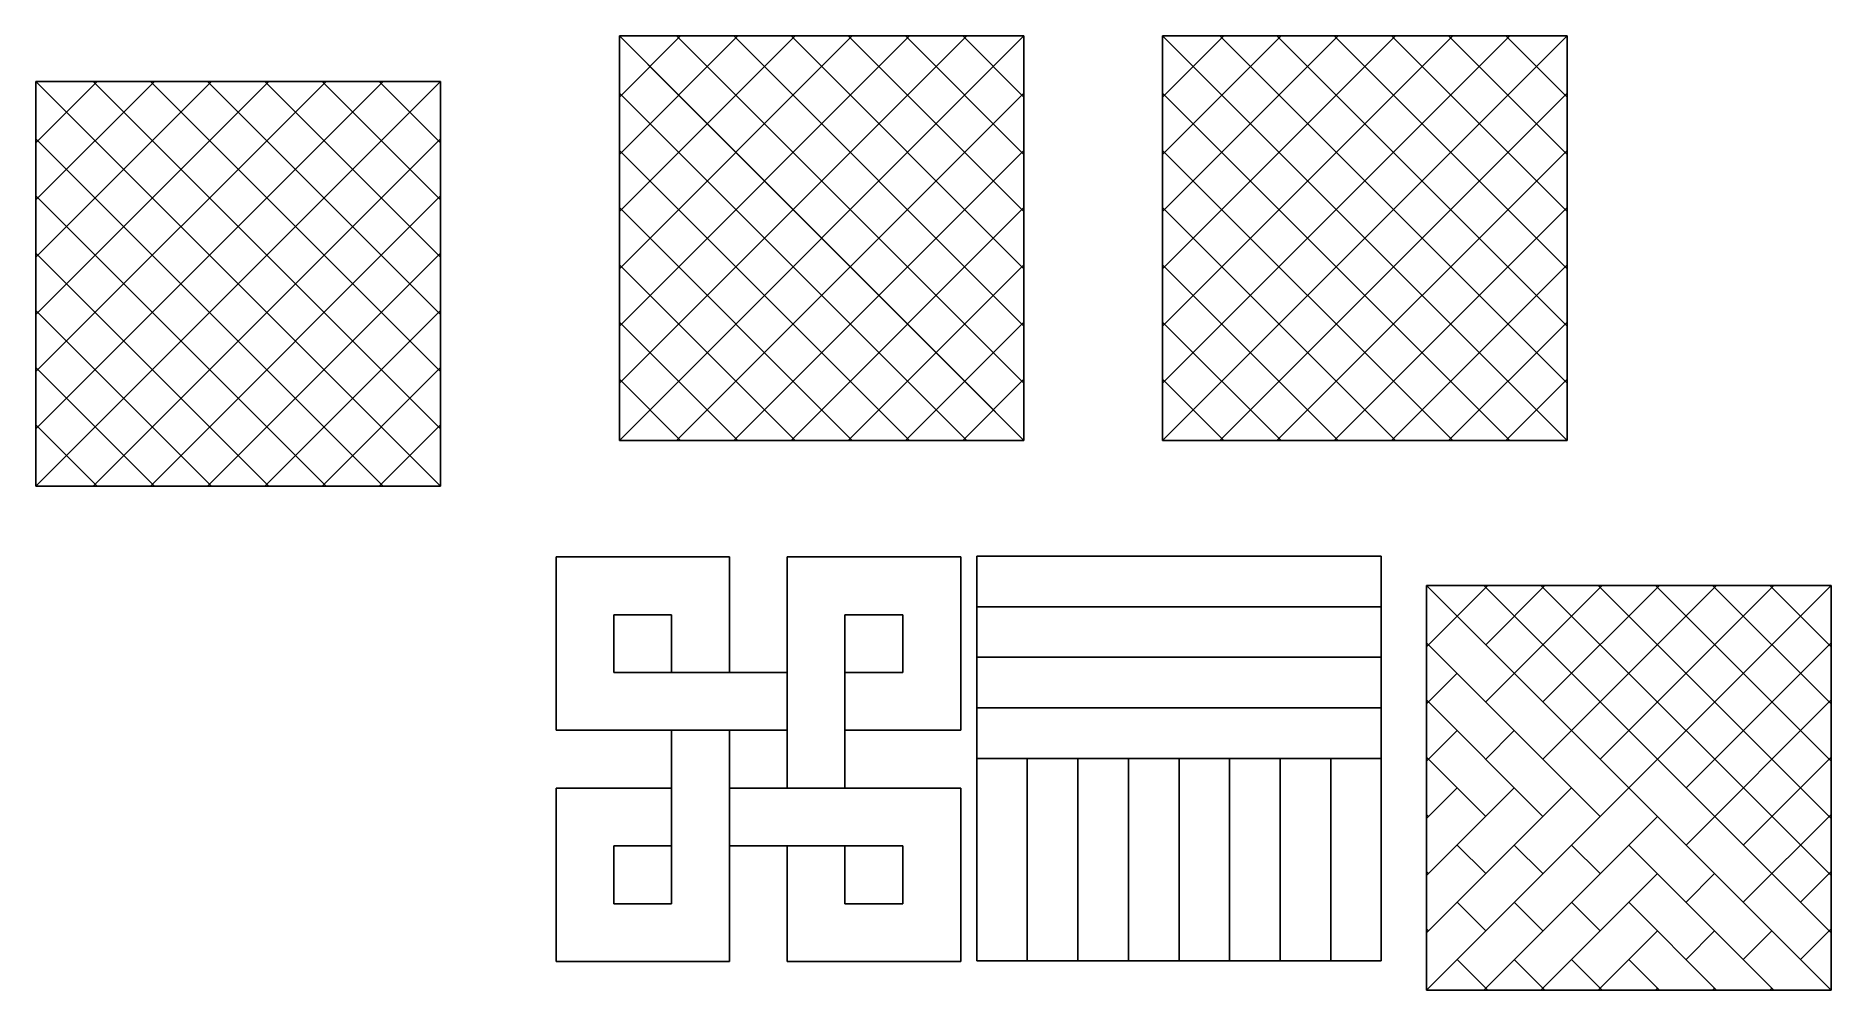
# Model space of a CAD drawing. Header units: centimetres. Extents: x 146.3 to 190.6, y 87.8 to 111.4.
import ezdxf

# ---------------------------------------------------------------- set-up
doc = ezdxf.new("R2010")
doc.units = ezdxf.units.CM
doc.header["$MEASUREMENT"] = 0

msp = doc.modelspace()

# ---------------------------------------------------------------- linework, layer by layer
for p, q in [((160.677, 111.416), (160.677, 101.416)), ((170.677, 111.416), (160.677, 111.416)), ((160.677, 111.416), (170.677, 101.416)), ((170.677, 111.416), (160.677, 101.416)), ((169.262, 111.416), (160.677, 102.831)), ((167.848, 111.416), (160.677, 104.245)), ((166.434, 111.416), (160.677, 105.659)), ((165.02, 111.416), (160.677, 107.073)), ((163.606, 111.416), (160.677, 108.487)), ((162.191, 111.416), (160.677, 109.902)), ((162.091, 111.416), (170.677, 102.831)), ((163.505, 111.416), (170.677, 104.245)), ((164.919, 111.416), (170.677, 105.659)), ((166.334, 111.416), (170.677, 107.073)), ((167.748, 111.416), (170.677, 108.487)), ((169.162, 111.416), (170.677, 109.902)), ((170.677, 101.416), (170.677, 111.416)), ((174.101, 111.416), (174.101, 101.416)), ((184.101, 111.416), (174.101, 111.416)), ((174.101, 111.416), (184.101, 101.416)), ((184.101, 111.416), (174.101, 101.416)), ((182.687, 111.416), (174.101, 102.831)), ((181.272, 111.416), (174.101, 104.245)), ((179.858, 111.416), (174.101, 105.659)), ((178.444, 111.416), (174.101, 107.073)), ((177.03, 111.416), (174.101, 108.487)), ((175.616, 111.416), (174.101, 109.902)), ((175.515, 111.416), (184.101, 102.831)), ((176.929, 111.416), (184.101, 104.245)), ((178.343, 111.416), (184.101, 105.659)), ((179.758, 111.416), (184.101, 107.073)), ((181.172, 111.416), (184.101, 108.487)), ((182.586, 111.416), (184.101, 109.902)), ((184.101, 101.416), (184.101, 111.416)), ((161.384, 110.709), (169.97, 102.124)), ((174.808, 110.709), (183.394, 102.124)), ((146.257, 110.291), (146.257, 100.291)), ((156.257, 110.291), (146.257, 110.291)), ((146.257, 110.291), (156.257, 100.291)), ((156.257, 110.291), (146.257, 100.291)), ((154.843, 110.291), (146.257, 101.705)), ((153.429, 110.291), (146.257, 103.119)), ((152.015, 110.291), (146.257, 104.533)), ((150.601, 110.291), (146.257, 105.948)), ((149.186, 110.291), (146.257, 107.362)), ((147.772, 110.291), (146.257, 108.776)), ((147.672, 110.291), (156.257, 101.705)), ((149.086, 110.291), (156.257, 103.119)), ((150.5, 110.291), (156.257, 104.533)), ((151.914, 110.291), (156.257, 105.948)), ((153.329, 110.291), (156.257, 107.362)), ((154.743, 110.291), (156.257, 108.776)), ((156.257, 100.291), (156.257, 110.291)), ((160.677, 110.002), (169.262, 101.416)), ((170.677, 110.002), (162.091, 101.416)), ((174.101, 110.002), (182.687, 101.416)), ((184.101, 110.002), (175.515, 101.416)), ((146.965, 109.584), (155.55, 100.998)), ((146.257, 108.876), (154.843, 100.291)), ((156.257, 108.876), (147.672, 100.291)), ((160.677, 108.588), (167.848, 101.416)), ((170.677, 108.588), (163.505, 101.416)), ((174.101, 108.588), (181.272, 101.416)), ((184.101, 108.588), (176.929, 101.416)), ((146.257, 107.462), (153.429, 100.291)), ((156.257, 107.462), (149.086, 100.291)), ((160.677, 107.174), (166.434, 101.416)), ((170.677, 107.174), (164.919, 101.416)), ((174.101, 107.174), (179.858, 101.416)), ((184.101, 107.174), (178.343, 101.416)), ((146.257, 106.048), (152.015, 100.291)), ((156.257, 106.048), (150.5, 100.291)), ((160.677, 105.76), (165.02, 101.416)), ((170.677, 105.76), (166.334, 101.416)), ((174.101, 105.76), (178.444, 101.416)), ((184.101, 105.76), (179.758, 101.416)), ((146.257, 104.634), (150.601, 100.291)), ((156.257, 104.634), (151.914, 100.291)), ((160.677, 104.345), (163.606, 101.416)), ((170.677, 104.345), (167.748, 101.416)), ((174.101, 104.345), (177.03, 101.416)), ((184.101, 104.345), (181.172, 101.416)), ((146.257, 103.22), (149.186, 100.291)), ((156.257, 103.22), (153.329, 100.291)), ((160.677, 102.931), (162.191, 101.416)), ((170.677, 102.931), (169.162, 101.416)), ((174.101, 102.931), (175.616, 101.416)), ((184.101, 102.931), (182.586, 101.416)), ((146.257, 101.805), (147.772, 100.291)), ((156.257, 101.805), (154.743, 100.291)), ((160.677, 101.416), (170.677, 101.416)), ((174.101, 101.416), (184.101, 101.416)), ((146.257, 100.291), (156.257, 100.291)), ((159.112, 98.543), (159.112, 94.255)), ((163.396, 98.543), (159.112, 98.543)), ((163.396, 98.543), (163.396, 95.683)), ((169.112, 98.543), (164.824, 98.543)), ((164.824, 98.543), (164.824, 92.827)), ((169.112, 94.255), (169.112, 98.543)), ((169.508, 98.559), (169.508, 88.559)), ((179.508, 98.559), (169.508, 98.559)), ((179.508, 88.559), (179.508, 98.559)), ((180.624, 97.835), (180.624, 87.835)), ((190.624, 97.835), (180.624, 97.835)), ((180.624, 97.835), (184.916, 93.542)), ((190.624, 97.835), (180.624, 87.835)), ((182.138, 97.835), (180.624, 96.321)), ((182.038, 97.835), (190.624, 89.249)), ((184.967, 97.835), (182.088, 94.957)), ((183.552, 97.835), (182.088, 96.371)), ((183.452, 97.835), (190.624, 90.664)), ((187.795, 97.835), (183.502, 93.542)), ((186.381, 97.835), (183.502, 94.957)), ((184.866, 97.835), (190.624, 92.078)), ((189.209, 97.835), (184.916, 93.542)), ((186.28, 97.835), (190.624, 93.492)), ((187.695, 97.835), (190.624, 94.906)), ((189.109, 97.835), (190.624, 96.321)), ((190.624, 87.835), (190.624, 97.835)), ((179.508, 97.309), (169.508, 97.309)), ((160.54, 97.111), (160.54, 95.683)), ((160.54, 97.111), (161.968, 97.111)), ((161.968, 97.111), (161.968, 95.683)), ((166.252, 97.111), (166.252, 92.827)), ((166.252, 97.111), (167.68, 97.111)), ((167.68, 97.111), (167.68, 95.683)), ((181.331, 97.128), (189.916, 88.542)), ((180.624, 96.421), (184.916, 92.128)), ((190.624, 96.421), (187.038, 92.835)), ((179.508, 96.059), (169.508, 96.059)), ((160.54, 95.683), (164.824, 95.683)), ((166.252, 95.683), (167.68, 95.683)), ((181.381, 95.664), (180.624, 94.906)), ((180.624, 95.007), (183.502, 92.128)), ((190.624, 95.007), (187.038, 91.421)), ((179.508, 94.809), (169.508, 94.809)), ((159.112, 94.255), (164.824, 94.255)), ((161.968, 94.255), (161.968, 89.971)), ((163.396, 94.255), (163.396, 88.543)), ((166.252, 94.255), (169.112, 94.255)), ((181.381, 94.249), (180.624, 93.492)), ((182.795, 94.249), (182.088, 93.542)), ((179.508, 93.559), (169.508, 93.559)), ((170.758, 93.559), (170.758, 88.559)), ((172.008, 93.559), (172.008, 88.559)), ((173.258, 93.559), (173.258, 88.559)), ((174.508, 93.559), (174.508, 88.559)), ((175.758, 93.559), (175.758, 88.559)), ((177.008, 93.559), (177.008, 88.559)), ((178.258, 93.559), (178.258, 88.559)), ((180.624, 93.593), (182.088, 92.128)), ((190.624, 93.593), (188.452, 91.421)), ((159.112, 92.827), (161.968, 92.827)), ((159.112, 92.827), (159.112, 88.543)), ((163.396, 92.827), (169.112, 92.827)), ((169.112, 88.543), (169.112, 92.827)), ((184.209, 92.835), (180.624, 89.249)), ((181.381, 92.835), (180.624, 92.078)), ((182.795, 92.835), (180.624, 90.664)), ((185.624, 92.835), (190.624, 87.835)), ((180.624, 92.178), (180.674, 92.128)), ((186.331, 92.128), (182.038, 87.835)), ((190.624, 92.178), (188.452, 90.007)), ((160.54, 91.399), (161.968, 91.399)), ((160.54, 91.399), (160.54, 89.971)), ((163.396, 91.399), (167.68, 91.399)), ((164.824, 91.399), (164.824, 88.543)), ((166.252, 91.399), (166.252, 89.971)), ((167.68, 91.399), (167.68, 89.971)), ((181.381, 91.421), (182.088, 90.714)), ((182.795, 91.421), (183.502, 90.714)), ((184.209, 91.421), (184.916, 90.714)), ((185.624, 91.421), (189.209, 87.835)), ((180.624, 90.764), (180.674, 90.714)), ((186.331, 90.714), (183.452, 87.835)), ((187.745, 90.714), (187.038, 90.007)), ((190.624, 90.764), (189.866, 90.007)), ((160.54, 89.971), (161.968, 89.971)), ((166.252, 89.971), (167.68, 89.971)), ((181.381, 90.007), (182.088, 89.3)), ((182.795, 90.007), (183.502, 89.3)), ((184.209, 90.007), (184.916, 89.3)), ((185.624, 90.007), (187.795, 87.835)), ((180.624, 89.35), (180.674, 89.3)), ((186.331, 89.3), (184.866, 87.835)), ((187.745, 89.3), (187.038, 88.593)), ((189.159, 89.3), (188.452, 88.593)), ((190.624, 89.35), (189.866, 88.593)), ((159.112, 88.543), (163.396, 88.543)), ((164.824, 88.543), (169.112, 88.543)), ((169.508, 88.559), (179.508, 88.559)), ((181.381, 88.593), (182.138, 87.835)), ((182.795, 88.593), (183.552, 87.835)), ((184.209, 88.593), (184.967, 87.835)), ((185.624, 88.593), (186.381, 87.835)), ((186.331, 87.885), (186.28, 87.835)), ((187.745, 87.885), (187.695, 87.835)), ((189.159, 87.885), (189.109, 87.835)), ((180.624, 87.835), (190.624, 87.835))]:
    msp.add_line(p, q)

doc.saveas('drawing.dxf')
